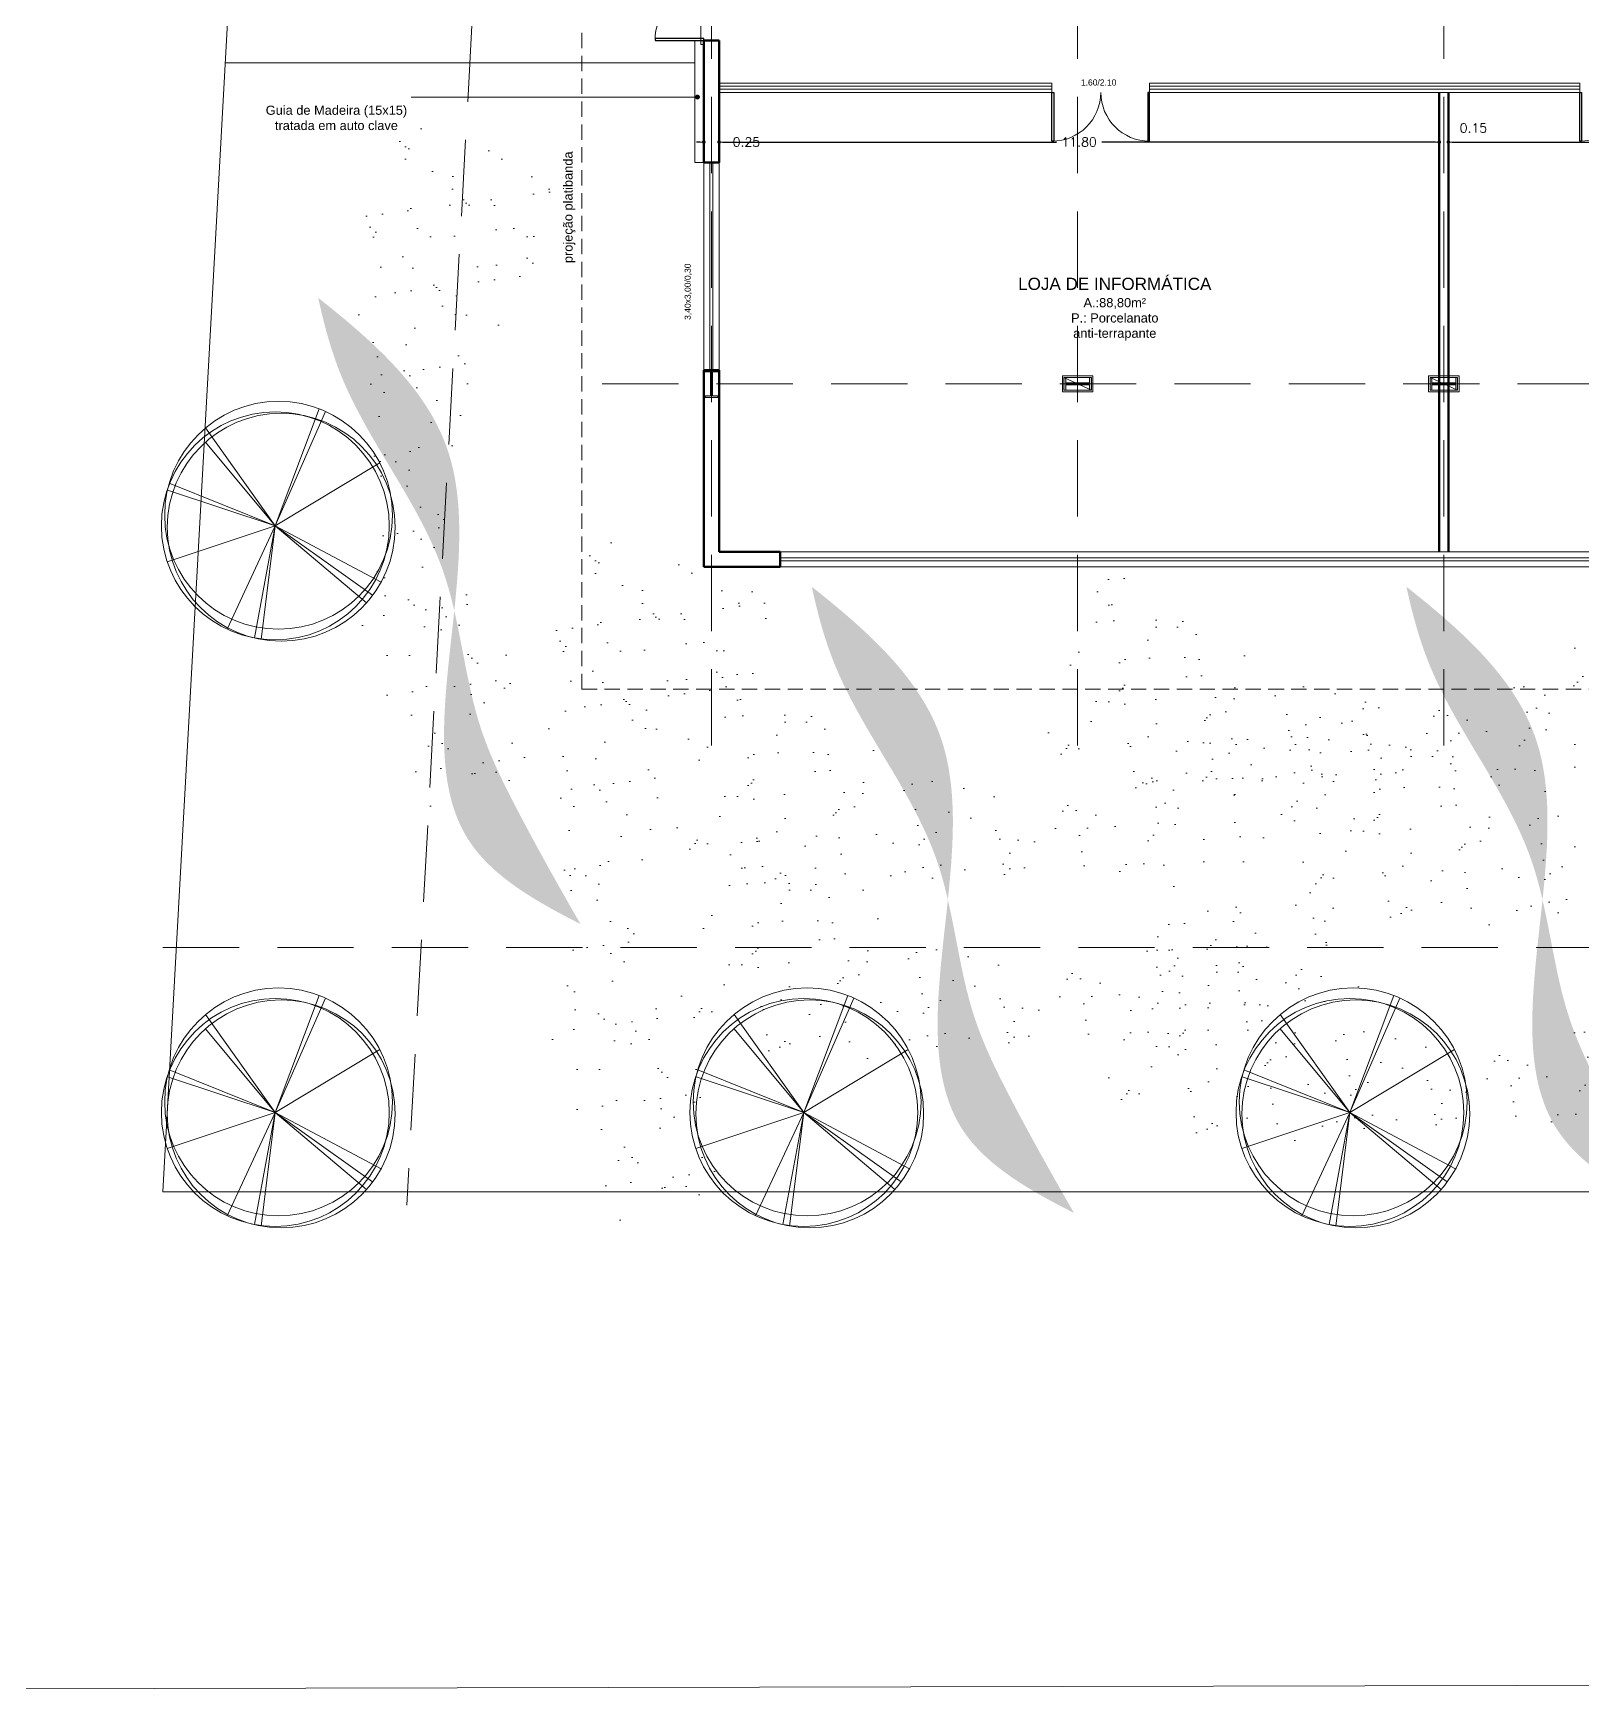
# Model space of a CAD drawing. Header units: millimetres. Extents: x 873 to 1072, y 159 to 369.
# Drawn here: x 898.16 to 923.54, y 286.95 to 314.07 of the extents above; entities that cross this region are included whole.
import ezdxf

# ---------------------------------------------------------------- set-up
doc = ezdxf.new("R2010")
doc.units = ezdxf.units.MM
doc.header["$LTSCALE"] = 10
doc.header["$PDMODE"] = 34
for name, pattern in [('DASHDOT', [25.4, 12.7, -6.35, 0, -6.35]), ('DASHED2', [0.375, 0.25, -0.125]), ('HIDDEN2', [0.1875, 0.125, -0.0625])]:
    doc.linetypes.add(name, pattern=pattern)
doc.layers.get('0').update_dxf_attribs({"color": 90})
for name, color, linetype, lineweight in [('cinza 03', 252, 'Continuous', 13), ('COTA', 90, 'Continuous', 9), ('linha estutura', 252, 'Continuous', 13), ('PAREDES 2', 50, 'Continuous', 50), ('Pilares', 16, 'Continuous', 20), ('pn 02', 16, 'Continuous', 20), ('PN-01', 90, 'Continuous', 13), ('PN-03', 180, 'Continuous', 30), ('ruas', 16, 'Continuous', 20), ('terreno', 16, 'Continuous', 20)]:
    doc.layers.add(name, color=color, linetype=linetype, lineweight=lineweight)
doc.styles.get("Standard").update_dxf_attribs({"font": 'simplex.shx'})
doc.dimstyles.new('1-100', dxfattribs={"dimtxt": 0.15, "dimasz": 0.06, "dimexe": 0.2, "dimexo": 0.1, "dimgap": 0.1, "dimtad": 0, "dimzin": 0, "dimdsep": 46, "dimtxsty": 'Standard', "dimblk": 'DOT', "dimcen": 0.09, "dimclrd": 90, "dimclre": 90, "dimclrt": 16, "dimadec": 0, "dimazin": 0, "dimtfac": 1, "dimtofl": 0, "dimtmove": 0, "dimatfit": 3, "dimldrblk": 'DOT', "dimfxl": 0, "dimtolj": 1, "dimtzin": 0, "dimarcsym": 0})

# ---------------------------------------------------------------- blocks, each defined once
blk = doc.blocks.new('Árvore-11')
for p, q in [((0.002, 0.011), (-0.643, 1.392)), ((0.002, 0.011), (-0.278, 1.511)), ((0.002, 0.011), (-0.188, 1.53)), ((0.002, 0.011), (1.221, 1.041)), ((0.002, 0.011), (1.303, 0.94)), ((0.002, 0.011), (1.416, 0.765)), ((0.002, 0.011), (-1.444, 0.493)), ((-1.44, -0.468), (0.002, 0.011)), ((0.002, 0.011), (-1.417, -0.558)), ((0.002, 0.011), (-0.931, -1.299)), ((0.002, 0.011), (-0.931, -1.11)), ((0.002, 0.011), (1.399, -0.83)), ((0.002, 0.011), (0.589, -1.554)), ((0.002, 0.011), (0.671, -1.519))]:
    blk.add_line(p, q)
for centre in [(0.081, 0.03), (0.002, 0.011), (0.046, -0.13)]:
    blk.add_circle(centre, 1.524)
blk = doc.blocks.new('_DOT')
at = {"color": 0, "linetype": 'ByBlock'}
blk.add_line((-0.5, 0), (-1, 0), dxfattribs=at)
at = {"color": 0, "linetype": 'ByBlock', "const_width": 0.5}
blk.add_lwpolyline([(-0.25, 0, 1), (0.25, 0, 1)], format="xyb", close=True, dxfattribs=at)
blk = doc.blocks.new('*D29')
at = {"layer": 'cinza 03', "color": 90, "lineweight": -2}
for p, q in [((909.095, 312.288), (909.035, 312.288)), ((909.155, 312.343), (909.155, 312.488)), ((909.405, 312.343), (909.405, 312.488)), ((909.465, 312.288), (909.525, 312.288))]:
    blk.add_line(p, q, dxfattribs=at)
at = {"layer": 'Defpoints', "color": 0}
for p in [(909.155, 312.243), (909.405, 312.288), (909.405, 312.243)]:
    blk.add_point(p, dxfattribs=at)
at = {"layer": 'cinza 03', "color": 90, "lineweight": -2, "xscale": 0.06, "yscale": 0.06, "zscale": 0.06}
blk.add_blockref('_DOT', (909.155, 312.288), dxfattribs=at)
at = {"layer": 'cinza 03', "color": 90, "lineweight": -2, "xscale": 0.06, "yscale": 0.06, "zscale": 0.06, "rotation": 180}
blk.add_blockref('_DOT', (909.405, 312.288), dxfattribs=at)
at = {"layer": 'cinza 03', "color": 16, "insert": (909.853, 312.288), "char_height": 0.15, "attachment_point": 5}
blk.add_mtext('\\A1;0.25', dxfattribs=at)
blk = doc.blocks.new('*D30')
at = {"layer": 'cinza 03', "color": 90, "lineweight": -2}
for p, q in [((909.405, 312.343), (909.405, 312.488)), ((909.465, 312.288), (914.933, 312.288)), ((921.145, 312.288), (915.676, 312.288)), ((921.205, 312.388), (921.205, 312.488))]:
    blk.add_line(p, q, dxfattribs=at)
at = {"layer": 'Defpoints', "color": 0}
for p in [(909.405, 312.243), (921.205, 312.288), (921.205, 312.288)]:
    blk.add_point(p, dxfattribs=at)
at = {"layer": 'cinza 03', "color": 90, "lineweight": -2, "xscale": 0.06, "yscale": 0.06, "zscale": 0.06, "rotation": 180}
blk.add_blockref('_DOT', (909.405, 312.288), dxfattribs=at)
at = {"layer": 'cinza 03', "color": 90, "lineweight": -2, "xscale": 0.06, "yscale": 0.06, "zscale": 0.06}
blk.add_blockref('_DOT', (921.205, 312.288), dxfattribs=at)
at = {"layer": 'cinza 03', "color": 16, "insert": (915.305, 312.288), "char_height": 0.15, "attachment_point": 5}
blk.add_mtext('\\A1;11.80', dxfattribs=at)
blk = doc.blocks.new('*D31')
at = {"layer": 'cinza 03', "color": 90, "lineweight": -2}
for p, q in [((921.145, 312.288), (921.085, 312.288)), ((921.205, 312.388), (921.205, 312.488)), ((921.355, 312.388), (921.355, 312.488)), ((921.415, 312.288), (921.475, 312.288))]:
    blk.add_line(p, q, dxfattribs=at)
at = {"layer": 'Defpoints', "color": 0}
for p in [(921.205, 312.288), (921.355, 312.288), (921.355, 312.288)]:
    blk.add_point(p, dxfattribs=at)
at = {"layer": 'cinza 03', "color": 90, "lineweight": -2, "xscale": 0.06, "yscale": 0.06, "zscale": 0.06}
blk.add_blockref('_DOT', (921.205, 312.288), dxfattribs=at)
at = {"layer": 'cinza 03', "color": 90, "lineweight": -2, "xscale": 0.06, "yscale": 0.06, "zscale": 0.06, "rotation": 180}
blk.add_blockref('_DOT', (921.355, 312.288), dxfattribs=at)
at = {"layer": 'cinza 03', "color": 16, "insert": (921.766, 312.519), "char_height": 0.15, "attachment_point": 5}
blk.add_mtext('\\A1;0.15', dxfattribs=at)
blk = doc.blocks.new('*D32')
at = {"layer": 'cinza 03', "color": 90, "lineweight": -2}
for p, q in [((921.355, 312.388), (921.355, 312.488)), ((921.415, 312.288), (923.951, 312.288)), ((927.145, 312.288), (924.608, 312.288)), ((927.205, 312.344), (927.205, 312.488))]:
    blk.add_line(p, q, dxfattribs=at)
at = {"layer": 'Defpoints', "color": 0}
for p in [(921.355, 312.288), (927.205, 312.288), (927.205, 312.244)]:
    blk.add_point(p, dxfattribs=at)
at = {"layer": 'cinza 03', "color": 90, "lineweight": -2, "xscale": 0.06, "yscale": 0.06, "zscale": 0.06, "rotation": 180}
blk.add_blockref('_DOT', (921.355, 312.288), dxfattribs=at)
at = {"layer": 'cinza 03', "color": 90, "lineweight": -2, "xscale": 0.06, "yscale": 0.06, "zscale": 0.06}
blk.add_blockref('_DOT', (927.205, 312.288), dxfattribs=at)
at = {"layer": 'cinza 03', "color": 16, "insert": (924.28, 312.288), "char_height": 0.15, "attachment_point": 5}
blk.add_mtext('\\A1;5.85', dxfattribs=at)

msp = doc.modelspace()

# ---------------------------------------------------------------- hatches: boundary and pattern name
at = {"layer": 'cinza 03'}
h = msp.add_hatch(dxfattribs=at)
h.set_pattern_fill('AR-SAND', color=256, scale=0.02, style=0)
h.set_pattern_definition([(37.5, (921.6666, 313.4456), (-0.032, 0.978826), [0, -0.77216, 0, -0.8636, 0, -0.8255]), (7.5, (921.6666, 313.4456), (0.89905, 1.43365), [0, -0.41656, 0, -0.69596, 0, -0.2667]), (327.5, (921.0418, 313.4456), (1.581985, 0.002874), [0, -0.254, 0, -0.9144, 0, -1.1938]), (317.5, (921.0418, 313.4456), (1.52711, 0.44586), [0, -0.127, 0, -0.59944, 0, -0.6858])])
h.paths.add_polyline_path([(906.762, 310.496), (907.257, 311.556), (904.357, 312.616), (903.225, 310.779), (903.791, 307.598), (903.508, 304.418), (904.64, 301.379), (906.55, 301.733), (905.913, 304.065), (904.852, 305.62), (905.347, 308.517)])
h = msp.add_hatch(dxfattribs=at)
h.set_pattern_fill('AR-SAND', color=256, scale=0.004, style=0)
h.set_pattern_definition([(37.5, (907.97862, 313.07445), (-0.0064001, 0.1957653), [0, -0.154432, 0, -0.17272, 0, -0.1651]), (7.5, (907.97862, 313.07445), (0.1798093, 0.28673), [0, -0.083312, 0, -0.139192, 0, -0.05334]), (327.5, (907.85366, 313.07445), (0.316397, 0.0005749), [0, -0.0508, 0, -0.18288, 0, -0.23876]), (317.5, (907.85366, 313.07445), (0.3054226, 0.0891717), [0, -0.0254, 0, -0.119888, 0, -0.13716])])
edge = h.paths.add_edge_path()
edge.add_spline(control_points=[(905.066, 304.609), (905.162, 305.526), (905.26, 307.08), (904.463, 308.224), (904.05, 308.66)], knot_values=[2.017195, 2.017195, 2.017195, 2.017195, 4.538496, 6.321915, 6.321915, 6.321915, 6.321915], degree=3, periodic=0)
edge.add_line((904.05, 308.66), (903.961, 307.048))
edge.add_spline(control_points=[(903.961, 307.048), (904.308, 306.47), (904.781, 305.695), (905.014, 304.833), (905.066, 304.609)], knot_values=[6.117346, 6.117346, 6.117346, 6.117346, 8.122956, 8.811555, 8.811555, 8.811555, 8.811555], degree=3, periodic=0)
edge = h.paths.add_edge_path()
edge.add_spline(control_points=[(904.05, 308.66), (903.692, 309.04), (903.271, 309.392), (902.836, 309.737)], knot_values=[0.463896, 0.463896, 0.463896, 0.463896, 2.017195, 2.017195, 2.017195, 2.017195], degree=3, periodic=0)
edge.add_spline(control_points=[(902.836, 309.737), (902.93, 309.303), (903.183, 308.36), (903.684, 307.511), (903.961, 307.048)], knot_values=[8.811555, 8.811555, 8.811555, 8.811555, 10.139557, 11.743112, 11.743112, 11.743112, 11.743112], degree=3, periodic=0)
edge.add_line((903.961, 307.048), (904.05, 308.66))
edge = h.paths.add_edge_path()
edge.add_spline(control_points=[(907.133, 299.477), (906.762, 300.123), (906.178, 301.159), (905.356, 302.836), (905.216, 303.96), (905.066, 304.609)], knot_values=[0.547538, 0.547538, 0.547538, 0.547538, 2.784782, 4.116659, 6.117346, 6.117346, 6.117346, 6.117346], degree=3, periodic=0)
edge.add_spline(control_points=[(905.066, 304.609), (904.918, 303.194), (904.537, 300.927), (906.399, 299.849), (907.133, 299.477)], knot_values=[6.321915, 6.321915, 6.321915, 6.321915, 10.210746, 12.482761, 12.482761, 12.482761, 12.482761], degree=3, periodic=0)
h = msp.add_hatch(dxfattribs=at)
h.set_pattern_fill('AR-SAND', color=256, scale=0.02, style=0)
h.set_pattern_definition([(37.5, (924.7791, 306.66126), (-0.032, 0.978826), [0, -0.77216, 0, -0.8636, 0, -0.8255]), (7.5, (924.7791, 306.6613), (0.89905, 1.43365), [0, -0.41656, 0, -0.69596, 0, -0.2667]), (327.5, (924.1542, 306.66126), (1.581985, 0.002874), [0, -0.254, 0, -0.9144, 0, -1.1938]), (317.5, (924.1542, 306.6613), (1.52711, 0.44586), [0, -0.127, 0, -0.59944, 0, -0.6858])])
h.paths.add_polyline_path([(909.874, 303.712), (910.37, 304.772), (907.469, 305.832), (906.338, 303.994), (906.904, 300.814), (906.621, 297.634), (907.752, 294.595), (909.662, 294.948), (909.026, 297.281), (907.965, 298.835), (908.46, 301.733)])
h = msp.add_hatch(dxfattribs=at)
h.set_pattern_fill('AR-SAND', color=256, scale=0.02, angle=90, style=0)
h.set_pattern_definition([(127.5, (913.8594, 319.7491), (-0.978826, -0.032), [0, -0.77216, 0, -0.8636, 0, -0.8255]), (97.5, (913.8594, 319.7491), (-1.43365, 0.89905), [0, -0.41656, 0, -0.69596, 0, -0.2667]), (57.5, (913.8594, 319.1243), (-0.002874, 1.581985), [0, -0.254, 0, -0.9144, 0, -1.1938]), (47.5, (913.8594, 319.1243), (-0.44586, 1.52711), [0, -0.127, 0, -0.59944, 0, -0.6858])])
h.paths.add_polyline_path([(916.809, 304.845), (915.749, 305.34), (914.689, 302.439), (916.526, 301.308), (919.707, 301.874), (922.887, 301.591), (925.926, 302.722), (925.572, 304.632), (923.24, 303.996), (921.685, 302.935), (918.788, 303.43)])
h = msp.add_hatch(dxfattribs=at)
h.set_pattern_fill('AR-SAND', color=256, scale=0.004, style=0)
h.set_pattern_definition([(37.5, (916.06658, 308.34), (-0.0064001, 0.1957653), [0, -0.154432, 0, -0.17272, 0, -0.1651]), (7.5, (916.06658, 308.34), (0.1798093, 0.28673), [0, -0.083312, 0, -0.139192, 0, -0.05334]), (327.5, (915.94161, 308.34), (0.316397, 0.0005749), [0, -0.0508, 0, -0.18288, 0, -0.23876]), (317.5, (915.9416, 308.34), (0.3054226, 0.0891717), [0, -0.0254, 0, -0.119888, 0, -0.13716])])
edge = h.paths.add_edge_path()
edge.add_spline(control_points=[(913.154, 299.875), (913.25, 300.792), (913.348, 302.346), (912.55, 303.489), (912.138, 303.926)], knot_values=[2.017195, 2.017195, 2.017195, 2.017195, 4.538496, 6.321915, 6.321915, 6.321915, 6.321915], degree=3, periodic=0)
edge.add_line((912.138, 303.926), (912.049, 302.314))
edge.add_spline(control_points=[(912.049, 302.314), (912.396, 301.735), (912.869, 300.961), (913.102, 300.098), (913.154, 299.875)], knot_values=[6.117346, 6.117346, 6.117346, 6.117346, 8.122956, 8.811555, 8.811555, 8.811555, 8.811555], degree=3, periodic=0)
edge = h.paths.add_edge_path()
edge.add_spline(control_points=[(912.138, 303.926), (911.78, 304.306), (911.359, 304.658), (910.924, 305.003)], knot_values=[0.463896, 0.463896, 0.463896, 0.463896, 2.017195, 2.017195, 2.017195, 2.017195], degree=3, periodic=0)
edge.add_spline(control_points=[(910.924, 305.003), (911.018, 304.568), (911.271, 303.626), (911.772, 302.777), (912.049, 302.314)], knot_values=[8.811555, 8.811555, 8.811555, 8.811555, 10.139557, 11.743112, 11.743112, 11.743112, 11.743112], degree=3, periodic=0)
edge.add_line((912.049, 302.314), (912.138, 303.926))
edge = h.paths.add_edge_path()
edge.add_spline(control_points=[(915.221, 294.743), (914.85, 295.389), (914.266, 296.424), (913.444, 298.102), (913.304, 299.225), (913.154, 299.875)], knot_values=[0.547538, 0.547538, 0.547538, 0.547538, 2.784782, 4.116659, 6.117346, 6.117346, 6.117346, 6.117346], degree=3, periodic=0)
edge.add_spline(control_points=[(913.154, 299.875), (913.006, 298.46), (912.625, 296.192), (914.487, 295.115), (915.221, 294.743)], knot_values=[6.321915, 6.321915, 6.321915, 6.321915, 10.210746, 12.482761, 12.482761, 12.482761, 12.482761], degree=3, periodic=0)
h = msp.add_hatch(dxfattribs=at)
h.set_pattern_fill('AR-SAND', color=256, scale=0.004, style=0)
h.set_pattern_definition([(37.5, (925.81049, 308.34), (-0.0064001, 0.1957653), [0, -0.154432, 0, -0.17272, 0, -0.1651]), (7.5, (925.8105, 308.34), (0.1798093, 0.28673), [0, -0.083312, 0, -0.139192, 0, -0.05334]), (327.5, (925.68552, 308.34), (0.316397, 0.0005749), [0, -0.0508, 0, -0.18288, 0, -0.23876]), (317.5, (925.68552, 308.34), (0.3054226, 0.0891717), [0, -0.0254, 0, -0.119888, 0, -0.13716])])
edge = h.paths.add_edge_path()
edge.add_spline(control_points=[(922.898, 299.875), (922.994, 300.792), (923.092, 302.346), (922.294, 303.489), (921.882, 303.926)], knot_values=[2.017195, 2.017195, 2.017195, 2.017195, 4.538496, 6.321915, 6.321915, 6.321915, 6.321915], degree=3, periodic=0)
edge.add_line((921.882, 303.926), (921.793, 302.314))
edge.add_spline(control_points=[(921.793, 302.314), (922.14, 301.735), (922.613, 300.961), (922.846, 300.098), (922.898, 299.875)], knot_values=[6.117346, 6.117346, 6.117346, 6.117346, 8.122956, 8.811555, 8.811555, 8.811555, 8.811555], degree=3, periodic=0)
edge = h.paths.add_edge_path()
edge.add_spline(control_points=[(921.882, 303.926), (921.523, 304.306), (921.103, 304.658), (920.668, 305.003)], knot_values=[0.463896, 0.463896, 0.463896, 0.463896, 2.017195, 2.017195, 2.017195, 2.017195], degree=3, periodic=0)
edge.add_spline(control_points=[(920.668, 305.003), (920.762, 304.568), (921.015, 303.626), (921.516, 302.777), (921.793, 302.314)], knot_values=[8.811555, 8.811555, 8.811555, 8.811555, 10.139557, 11.743112, 11.743112, 11.743112, 11.743112], degree=3, periodic=0)
edge.add_line((921.793, 302.314), (921.882, 303.926))
edge = h.paths.add_edge_path()
edge.add_spline(control_points=[(924.965, 294.743), (924.594, 295.389), (924.01, 296.424), (923.188, 298.102), (923.048, 299.225), (922.898, 299.875)], knot_values=[0.547538, 0.547538, 0.547538, 0.547538, 2.784782, 4.116659, 6.117346, 6.117346, 6.117346, 6.117346], degree=3, periodic=0)
edge.add_spline(control_points=[(922.898, 299.875), (922.75, 298.46), (922.369, 296.192), (924.231, 295.115), (924.965, 294.743)], knot_values=[6.321915, 6.321915, 6.321915, 6.321915, 10.210746, 12.482761, 12.482761, 12.482761, 12.482761], degree=3, periodic=0)
h = msp.add_hatch(dxfattribs=at)
h.set_pattern_fill('AR-SAND', color=256, scale=0.02, angle=90, style=0)
h.set_pattern_definition([(127.5, (907.77595, 318.1944), (-0.978826, -0.032), [0, -0.77216, 0, -0.8636, 0, -0.8255]), (97.5, (907.776, 318.1944), (-1.43365, 0.89905), [0, -0.41656, 0, -0.69596, 0, -0.2667]), (57.5, (907.77595, 317.5695), (-0.002874, 1.581985), [0, -0.254, 0, -0.9144, 0, -1.1938]), (47.5, (907.776, 317.5695), (-0.44586, 1.52711), [0, -0.127, 0, -0.59944, 0, -0.6858])])
h.paths.add_polyline_path([(910.726, 303.29), (909.666, 303.785), (908.606, 300.885), (910.443, 299.753), (913.623, 300.319), (916.803, 300.036), (919.842, 301.168), (919.489, 303.078), (917.157, 302.441), (915.602, 301.38), (912.704, 301.875)])
h = msp.add_hatch(dxfattribs=at)
h.set_pattern_fill('AR-SAND', color=256, scale=0.02, angle=90, style=0)
h.set_pattern_definition([(127.5, (918.0329, 317.629), (-0.978826, -0.032), [0, -0.77216, 0, -0.8636, 0, -0.8255]), (97.5, (918.0329, 317.629), (-1.43365, 0.89905), [0, -0.41656, 0, -0.69596, 0, -0.2667]), (57.5, (918.0329, 317.0042), (-0.002874, 1.581985), [0, -0.254, 0, -0.9144, 0, -1.1938]), (47.5, (918.0329, 317.0042), (-0.44586, 1.52711), [0, -0.127, 0, -0.59944, 0, -0.6858])])
h.paths.add_polyline_path([(920.983, 302.724), (919.923, 303.22), (918.863, 300.319), (920.7, 299.188), (923.88, 299.753), (927.06, 299.47), (930.099, 300.602), (929.746, 302.512), (927.414, 301.876), (925.859, 300.815), (922.961, 301.31)])
h = msp.add_hatch(dxfattribs=at)
h.set_pattern_fill('AR-SAND', color=256, scale=0.02, angle=90, style=0)
h.set_pattern_definition([(127.5, (907.8467, 315.43824), (-0.978826, -0.032), [0, -0.77216, 0, -0.8636, 0, -0.8255]), (97.5, (907.8467, 315.4382), (-1.43365, 0.89905), [0, -0.41656, 0, -0.69596, 0, -0.2667]), (57.5, (907.8467, 314.8134), (-0.002874, 1.581985), [0, -0.254, 0, -0.9144, 0, -1.1938]), (47.5, (907.8467, 314.8134), (-0.44586, 1.52711), [0, -0.127, 0, -0.59944, 0, -0.6858])])
h.paths.add_polyline_path([(910.796, 300.534), (909.736, 301.029), (908.676, 298.129), (910.514, 296.997), (913.694, 297.563), (916.874, 297.28), (919.913, 298.412), (919.56, 300.321), (917.227, 299.685), (915.673, 298.624), (912.775, 299.119)])
h = msp.add_hatch(dxfattribs=at)
h.set_pattern_fill('AR-SAND', color=256, scale=0.02, angle=90, style=0)
h.set_pattern_definition([(127.5, (914.8497, 314.0955), (-0.978826, -0.032), [0, -0.77216, 0, -0.8636, 0, -0.8255]), (97.5, (914.8497, 314.0955), (-1.43365, 0.89905), [0, -0.41656, 0, -0.69596, 0, -0.2667]), (57.5, (914.8497, 313.4707), (-0.002874, 1.581985), [0, -0.254, 0, -0.9144, 0, -1.1938]), (47.5, (914.8497, 313.4707), (-0.44586, 1.52711), [0, -0.127, 0, -0.59944, 0, -0.6858])])
h.paths.add_polyline_path([(917.799, 299.191), (916.739, 299.686), (915.679, 296.786), (917.517, 295.654), (920.697, 296.22), (923.877, 295.937), (926.916, 297.069), (926.563, 298.979), (924.23, 298.342), (922.676, 297.281), (919.778, 297.776)])
at = {"layer": 'Pilares'}
for points in [[(909.385, 308.552), (909.175, 308.552), (909.175, 308.522), (909.265, 308.522), (909.265, 308.132), (909.175, 308.132), (909.175, 308.102), (909.385, 308.102), (909.385, 308.132), (909.295, 308.132), (909.295, 308.522), (909.385, 308.522)], [(915.055, 308.432), (915.055, 308.222), (915.085, 308.222), (915.085, 308.312), (915.475, 308.312), (915.475, 308.222), (915.505, 308.222), (915.505, 308.432), (915.475, 308.432), (915.475, 308.342), (915.085, 308.342), (915.085, 308.432)], [(921.055, 308.432), (921.055, 308.222), (921.085, 308.222), (921.085, 308.312), (921.475, 308.312), (921.475, 308.222), (921.505, 308.222), (921.505, 308.432), (921.475, 308.432), (921.475, 308.342), (921.085, 308.342), (921.085, 308.432)]]:
    msp.add_hatch(color=256, dxfattribs=at).paths.add_polyline_path(points)

# ---------------------------------------------------------------- linework, layer by layer
at = {"layer": 'cinza 03'}
for p, q in [((914.86, 313.102), (914.86, 313.252)), ((916.46, 313.102), (916.46, 313.252)), ((923.508, 313.102), (923.508, 313.252))]:
    msp.add_line(p, q, dxfattribs=at)
for centre, start, end in [((909.155, 313.952), 90, 180), ((914.86, 313.102), 270, 360), ((916.46, 313.102), 180, 270), ((923.508, 313.102), 270, 360)]:
    msp.add_arc(centre, 0.8, start, end, dxfattribs=at)
at = {"layer": 'COTA'}
msp.add_line((909.051, 313.025), (904.362, 313.025), dxfattribs=at)
at = {"layer": 'COTA', "const_width": 0.04}
msp.add_lwpolyline([(909.051, 313.045, 1), (909.051, 313.005, 1)], format="xyb", close=True, dxfattribs=at)
at = {"layer": 'linha estutura', "linetype": 'DASHED2', "ltscale": 0.5}
for p, q in [((909.28, 302.402), (909.28, 331.556)), ((915.28, 302.402), (915.28, 331.556)), ((921.28, 302.402), (921.28, 331.556)), ((907.49, 308.327), (990.814, 308.327))]:
    msp.add_line(p, q, dxfattribs=at)
at = {"layer": 'PAREDES 2'}
for p, q in [((909.405, 313.952), (909.155, 313.952)), ((909.155, 311.952), (909.155, 313.952)), ((909.405, 311.952), (909.405, 313.952)), ((921.205, 313.102), (921.205, 305.577)), ((921.355, 313.102), (921.355, 305.577)), ((909.405, 311.952), (909.155, 311.952)), ((909.155, 308.552), (909.155, 305.327)), ((909.155, 308.552), (909.405, 308.552)), ((909.405, 308.552), (909.405, 305.577)), ((910.405, 305.577), (909.405, 305.577)), ((910.405, 305.577), (910.405, 305.327)), ((910.405, 305.327), (909.155, 305.327))]:
    msp.add_line(p, q, dxfattribs=at)
at = {"layer": 'Pilares', "linetype": 'Continuous'}
for p, q in [((909.175, 308.522), (909.265, 308.522)), ((909.265, 308.522), (909.265, 308.132)), ((909.295, 308.522), (909.295, 308.132)), ((909.295, 308.522), (909.385, 308.522)), ((915.085, 308.342), (915.085, 308.432)), ((915.475, 308.342), (915.475, 308.432)), ((921.085, 308.342), (921.085, 308.432)), ((921.475, 308.342), (921.475, 308.432)), ((915.085, 308.342), (915.475, 308.342)), ((915.085, 308.222), (915.085, 308.312)), ((915.085, 308.312), (915.475, 308.312)), ((915.475, 308.222), (915.475, 308.312)), ((921.085, 308.342), (921.475, 308.342)), ((921.085, 308.222), (921.085, 308.312)), ((921.085, 308.312), (921.475, 308.312)), ((921.475, 308.222), (921.475, 308.312)), ((909.175, 308.132), (909.265, 308.132)), ((909.295, 308.132), (909.385, 308.132))]:
    msp.add_line(p, q, dxfattribs=at)
at = {"layer": 'Pilares'}
for p, q in [((915.03, 308.457), (915.03, 308.197)), ((915.03, 308.457), (915.53, 308.457)), ((915.055, 308.432), (915.505, 308.432)), ((915.505, 308.222), (915.055, 308.432)), ((915.53, 308.457), (915.53, 308.197)), ((921.03, 308.457), (921.03, 308.197)), ((921.03, 308.457), (921.53, 308.457)), ((921.055, 308.432), (921.505, 308.432)), ((921.505, 308.222), (921.055, 308.432)), ((921.53, 308.457), (921.53, 308.197)), ((915.03, 308.197), (915.53, 308.197)), ((915.055, 308.222), (915.505, 308.222)), ((921.03, 308.197), (921.53, 308.197)), ((921.055, 308.222), (921.505, 308.222))]:
    msp.add_line(p, q, dxfattribs=at)
at = {"layer": 'Pilares', "linetype": 'Continuous'}
for points in [[(909.385, 308.522), (909.385, 308.552), (909.175, 308.552), (909.175, 308.522)], [(915.085, 308.432), (915.055, 308.432), (915.055, 308.222), (915.085, 308.222)], [(915.475, 308.222), (915.505, 308.222), (915.505, 308.432), (915.475, 308.432)], [(921.085, 308.432), (921.055, 308.432), (921.055, 308.222), (921.085, 308.222)], [(921.475, 308.222), (921.505, 308.222), (921.505, 308.432), (921.475, 308.432)], [(909.175, 308.132), (909.175, 308.102), (909.385, 308.102), (909.385, 308.132)]]:
    msp.add_lwpolyline(points, dxfattribs=at)
at = {"layer": 'pn 02'}
for p, q in [((909.005, 313.952), (909.005, 311.952)), ((909.155, 313.952), (909.005, 313.952)), ((909.155, 311.952), (909.005, 311.952))]:
    msp.add_line(p, q, dxfattribs=at)
at = {"layer": 'PN-01', "linetype": 'HIDDEN2', "ltscale": 0.2}
for q in [(907.155, 338.323), (951.155, 303.327)]:
    msp.add_line((907.155, 303.327), q, dxfattribs=at)
at = {"layer": 'PN-01'}
for p, q in [((909.405, 313.252), (914.86, 313.252)), ((909.405, 313.202), (914.86, 313.202)), ((909.405, 313.152), (914.86, 313.152)), ((909.405, 313.102), (914.86, 313.102)), ((916.46, 313.252), (923.508, 313.252)), ((916.46, 313.202), (923.508, 313.202)), ((916.46, 313.152), (923.508, 313.152)), ((916.46, 313.102), (923.508, 313.102)), ((909.155, 308.552), (909.155, 311.952)), ((909.255, 308.552), (909.255, 311.952)), ((909.305, 311.952), (909.305, 308.552)), ((909.405, 311.952), (909.405, 308.552)), ((910.405, 305.577), (938.205, 305.577)), ((910.405, 305.477), (938.205, 305.477)), ((910.405, 305.427), (938.205, 305.427)), ((910.405, 305.327), (938.205, 305.327))]:
    msp.add_line(p, q, dxfattribs=at)
at = {"layer": 'PN-01', "linetype": 'DASHDOT'}
msp.add_lwpolyline([(909.155, 315.633), (909.105, 315.633), (909.105, 313.884), (909.155, 313.884)], dxfattribs=at)
at = {"layer": 'PN-03'}
for points in [[(909.155, 313.952), (909.155, 313.982), (908.355, 313.982), (908.355, 313.952)], [(914.86, 313.102), (914.89, 313.102), (914.89, 312.302), (914.86, 312.302)], [(916.46, 313.102), (916.43, 313.102), (916.43, 312.302), (916.46, 312.302)], [(923.508, 313.102), (923.538, 313.102), (923.538, 312.302), (923.508, 312.302)]]:
    msp.add_lwpolyline(points, close=True, dxfattribs=at)
at = {"layer": 'ruas'}
msp.add_lwpolyline([(1000.306, 348.691), (997.199, 292.148, -0.389955), (991.876, 287.156), (897.675, 286.947, -0.419344), (894.691, 290.699), (897.996, 348.691)], format="xyb", dxfattribs=at)
at = {"layer": 'terreno'}
for p, q in [((902.706, 338.755), (900.292, 295.09)), ((909.005, 313.587), (901.314, 313.587)), ((900.292, 295.09), (991.846, 295.09))]:
    msp.add_line(p, q, dxfattribs=at)
at = {"layer": 'terreno', "linetype": 'DASHED2', "ltscale": 0.5}
for p, q in [((906.7, 338.534), (904.286, 294.869)), ((900.292, 299.09), (991.846, 299.09))]:
    msp.add_line(p, q, dxfattribs=at)

# ---------------------------------------------------------------- block references
at = {"layer": 'PN-01', "xscale": -1.225, "yscale": 1.225, "zscale": 1.225, "rotation": 180}
for p in [(902.131, 306.014), (902.131, 296.403), (910.791, 296.403), (919.74, 296.403)]:
    msp.add_blockref('Árvore-11', p, dxfattribs=at)

# ---------------------------------------------------------------- texts
at = {"layer": 'COTA'}
for s, insert, char_height, width, attachment_point in [('{\\fArial|b0|i0|c0|p34;1.60/2.10}', (915.333, 313.314), 0.1, 0.614, 1), ('\\P{\\fArial|b0|i0|c0|p34;\\H0.75x;Guia de Madeira (15x15)\\Ptratada em auto clave}', (903.135, 313.218), 0.2, 3.564, 2), ('{\\fArial|b0|i0|c0|p34;LOJA DE INFORMÁTICA\\P\\H0.75x;A.:88,80m²\\PP.: Porcelanato\\Panti-terrapante}', (915.889, 310.065), 0.2, 3.56398, 2)]:
    msp.add_mtext(s, dxfattribs=dict(at, insert=insert, char_height=char_height, width=width, attachment_point=attachment_point))
at = {"layer": 'COTA', "rotation": 90}
for s, insert, char_height, width, attachment_point in [('{\\fArial|b0|i0|c0|p34;projeção platibanda}', (906.854, 311.219), 0.15, 3.564, 2), ('{\\fArial|b0|i0|c0|p34;3,40x3,00/0,30}', (908.84, 309.374), 0.1, 1.217, 1)]:
    msp.add_mtext(s, dxfattribs=dict(at, insert=insert, char_height=char_height, width=width, attachment_point=attachment_point))

# ---------------------------------------------------------------- dimensions: what is measured, and where the dimension line sits
at = {"layer": 'cinza 03'}
dim = msp.add_linear_dim(base=(921.355, 312.288), p1=(921.205, 312.288), p2=(921.355, 312.288), dimstyle='1-100', override={"dimtmove": 1}, dxfattribs=at)
dim.commit()
dim.dimension.update_dxf_attribs({"geometry": '*D31', "text_midpoint": (921.766, 312.519), "dimtype": 160})
dim = msp.add_linear_dim(base=(909.405, 312.288), p1=(909.155, 312.243), p2=(909.405, 312.243), dimstyle='1-100', dxfattribs=at)
dim.commit()
dim.dimension.update_dxf_attribs({"geometry": '*D29', "text_midpoint": (909.853, 312.288)})
for base, p1, p2, picture, middle in [((921.205, 312.288), (909.405, 312.243), (921.205, 312.288), '*D30', (915.305, 312.288)), ((927.205, 312.288), (921.355, 312.288), (927.205, 312.244), '*D32', (924.28, 312.288))]:
    dim = msp.add_linear_dim(base=base, p1=p1, p2=p2, dimstyle='1-100', override={"dimtmove": 1}, dxfattribs=at)
    dim.commit()
    dim.dimension.update_dxf_attribs({"geometry": picture, "text_midpoint": middle})

doc.saveas('drawing.dxf')
